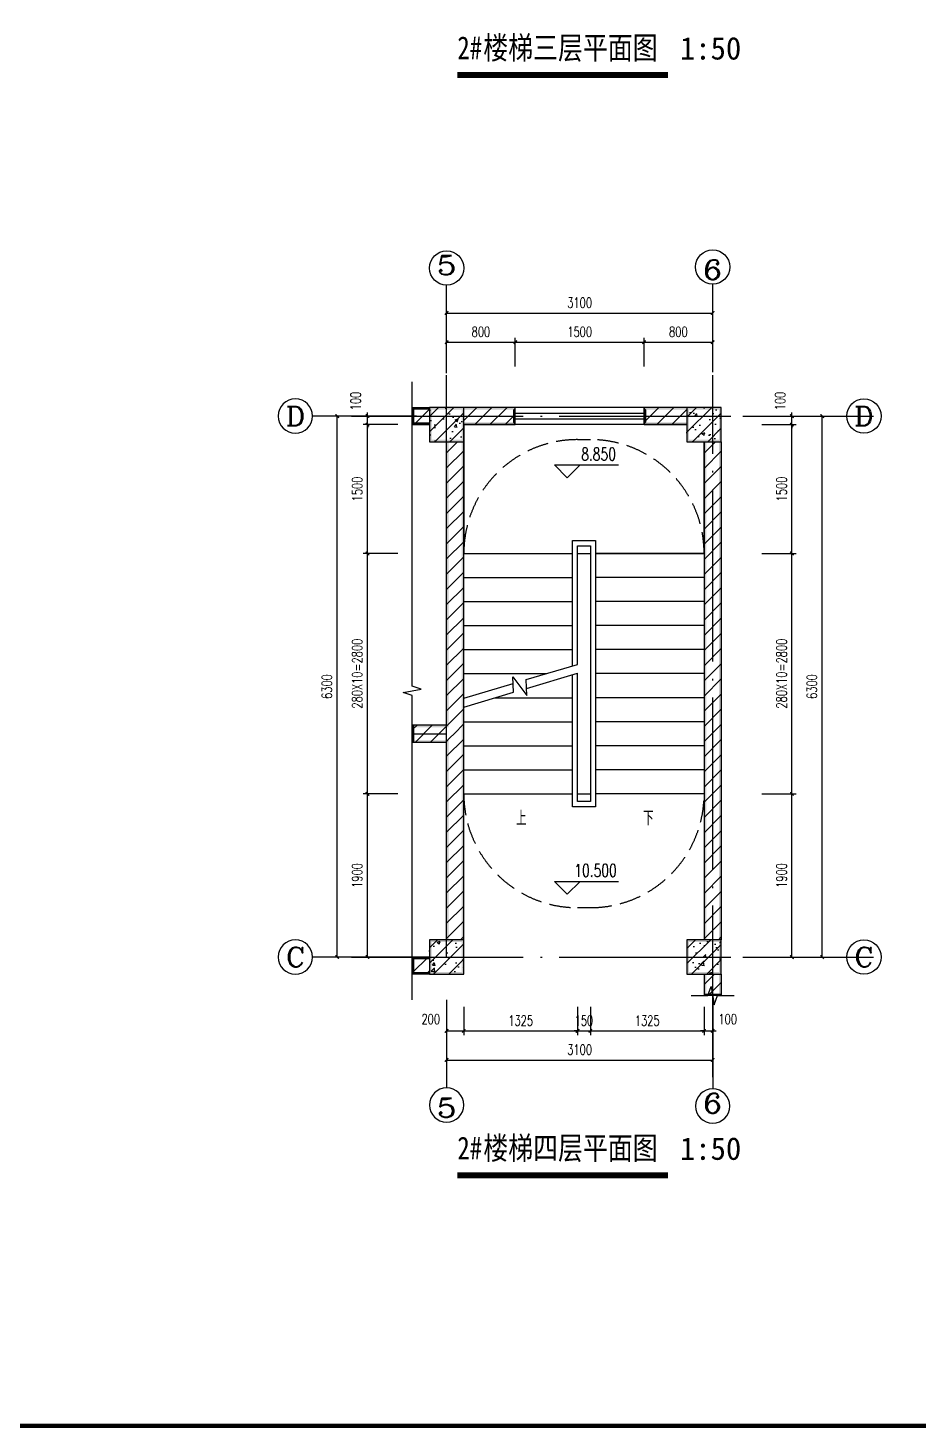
# Model space of a CAD drawing. Extents: x 5904849 to 6011887, y -826029 to -177002.
# Drawn here: x 5916787 to 5927156, y -792095 to -775791 of the extents above; entities that cross this region are included whole.
import ezdxf
from ezdxf.enums import TextEntityAlignment as Align

# ---------------------------------------------------------------- set-up
doc = ezdxf.new("R2010")
doc.units = 0
doc.header["$LTSCALE"] = 1000
doc.header["$MEASUREMENT"] = 0
doc.linetypes.add('DASH', pattern=[0.35, 0.25, -0.1])
doc.linetypes.add('DOTE', pattern=[2.42, 2, -0.2, 0.02, -0.2])
doc.layers.get('0').update_dxf_attribs({"linetype": 'CONTINUOUS'})
doc.layers.get('Defpoints').update_dxf_attribs({"linetype": 'CONTINUOUS'})
for name, color, linetype in [('AXIS', 3, 'CONTINUOUS'), ('AXIS_TEXT', 7, 'CONTINUOUS'), ('COLUMN', 9, 'CONTINUOUS'), ('DIM_ELEV', 3, 'CONTINUOUS'), ('DIM_SYMB', 3, 'CONTINUOUS'), ('DOTE', 252, 'CONTINUOUS'), ('LATRINE', 6, 'CONTINUOUS'), ('PUB_DIM', 3, 'CONTINUOUS'), ('PUB_HATCH', 8, 'CONTINUOUS'), ('PUB_TEXT', 7, 'CONTINUOUS'), ('PUB_TITLE', 4, 'CONTINUOUS'), ('PUB_WALL', 9, 'CONTINUOUS'), ('STAIR', 5, 'CONTINUOUS'), ('WALL', 2, 'CONTINUOUS'), ('WINDOW', 4, 'CONTINUOUS')]:
    doc.layers.add(name, color=color, linetype=linetype)
doc.styles.add('-宋体', font='', dxfattribs={"width": 0.8})
doc.styles.add('_TCH_AXIS', font='COMPLEX', dxfattribs={"bigfont": 'GBCBIG'})
doc.styles.add('_TCH_DIM', font='SIMPLEX', dxfattribs={"bigfont": 'GBCBIG'})
doc.styles.add('_TCH_DIM_T3', font='SIMPLEX', dxfattribs={"width": 0.705882, "bigfont": 'GBCBIG'})
doc.styles.add('COMPLEX', font='COMPLEX')
doc.styles.add('黑体', font='simhei.ttf')
doc.styles.get('-宋体').set_extended_font_data('SimSun')
doc.dimstyles.new('_TCH_ARCH&&50', dxfattribs={"dimtxt": 119, "dimasz": 40, "dimexe": 50, "dimexo": 100, "dimgap": 60.5, "dimtad": 1, "dimdec": 0, "dimzin": 0, "dimdsep": 46, "dimtxsty": '_TCH_DIM_T3', "dimblk": 'ARCHTICK', "dimcen": 0.09, "dimclrt": 7, "dimazin": 2, "dimtfac": 1, "dimtdec": 0, "dimtix": 1, "dimtmove": 2, "dimatfit": 3, "dimfxl": 0, "dimtolj": 1, "dimtzin": 0, "dimarcsym": 0})
pattern_1 = [(45, (0, 0), (-88.3883476, 88.3883476), []), (50, (0, 0), (358.630091, -31.376067), [37.5, -412.5]), (355, (0, 0), (-69.375667, 376.096067), [30, -330]), (100.4514, (29.9, -2.6), (289.25469, 344.719771), [31.870095, -350.571056]), (46.1842, (0, 100), (533.620524, -82.759507), [56.25, -618.75]), (96.6356, (44.47, 93.1), (467.331353, 487.058935), [47.805144, -525.8565]), (351.1842, (0, 100), (467.330973, 487.0593), [45, -495]), (21, (50, 75), (298.453526, -201.309445), [37.5, -412.5]), (326, (50, 75), (121.657666, 362.575023), [30, -330]), (71.4514, (74.87, 58.22), (420.111314, 161.265248), [31.870095, -350.571056]), (37.5, (0, 0), (6.0799277, 166.446927), [0, -326, 0, -335, 0, -331.25]), (7.5, (0, 0), (131.5347687, 197.205856), [0, -191, 0, -318.5, 0, -126.25]), (327.5, (-111.5, 0), (266.911218, -11.277436), [0, -125, 0, -390, 0, -517.5]), (317.5, (-161.5, 0), (291.593085, 50.052491), [0, -162.5, 0, -259, 0, -367.5])]
pattern_2 = [(45, (0, 89.76), (-88.388383, 88.388383), [])]

# ---------------------------------------------------------------- blocks, each defined once
blk = doc.blocks.new('_ArchTick')
at = {"color": 0, "linetype": 'ByBlock', "const_width": 0.4}
blk.add_lwpolyline([(-0.5, -0.5), (0.5, 0.5)], dxfattribs=at)
blk = doc.blocks.new('*D436')
at = {"layer": 'Defpoints', "color": 0}
for p in [(5924664, -787088), (5924764, -787088), (5924764, -787470)]:
    blk.add_point(p, dxfattribs=at)
at = {"layer": 'PUB_DIM', "color": 0, "lineweight": -2}
for p, q in [((5924664, -787188), (5924664, -787520)), ((5924764, -787188), (5924764, -787520)), ((5924664, -787470), (5924624, -787470)), ((5924664, -787470), (5924764, -787470)), ((5924764, -787470), (5924804, -787470))]:
    blk.add_line(p, q, dxfattribs=at)
at = {"layer": 'PUB_DIM', "color": 0, "lineweight": -2, "xscale": 40, "yscale": 40, "zscale": 40}
blk.add_blockref('_ArchTick', (5924664, -787470), dxfattribs=at)
at = {"layer": 'PUB_DIM', "color": 0, "lineweight": -2, "xscale": 40, "yscale": 40, "zscale": 40, "rotation": 180}
blk.add_blockref('_ArchTick', (5924764, -787470), dxfattribs=at)
at = {"layer": 'PUB_DIM', "color": 7, "insert": (5924939, -787333), "char_height": 119, "attachment_point": 5, "style": '_TCH_DIM_T3'}
blk.add_mtext('\\A1;100', dxfattribs=at)
blk = doc.blocks.new('*D437')
at = {"layer": 'Defpoints', "color": 0}
for p in [(5923339, -787088), (5924664, -787088), (5924664, -787470)]:
    blk.add_point(p, dxfattribs=at)
at = {"layer": 'PUB_DIM', "color": 0, "lineweight": -2}
for p, q in [((5923339, -787188), (5923339, -787520)), ((5924664, -787188), (5924664, -787520)), ((5923339, -787470), (5924664, -787470))]:
    blk.add_line(p, q, dxfattribs=at)
at = {"layer": 'PUB_DIM', "color": 0, "lineweight": -2, "xscale": 40, "yscale": 40, "zscale": 40, "rotation": 180}
blk.add_blockref('_ArchTick', (5923339, -787470), dxfattribs=at)
at = {"layer": 'PUB_DIM', "color": 0, "lineweight": -2, "xscale": 40, "yscale": 40, "zscale": 40}
blk.add_blockref('_ArchTick', (5924664, -787470), dxfattribs=at)
at = {"layer": 'PUB_DIM', "color": 7, "insert": (5924002, -787350), "char_height": 119, "attachment_point": 5, "style": '_TCH_DIM_T3'}
blk.add_mtext('\\A1;1325', dxfattribs=at)
blk = doc.blocks.new('*D438')
at = {"layer": 'Defpoints', "color": 0}
for p in [(5923189, -787088), (5923339, -787088), (5923339, -787470)]:
    blk.add_point(p, dxfattribs=at)
at = {"layer": 'PUB_DIM', "color": 0, "lineweight": -2}
for p, q in [((5923189, -787188), (5923189, -787520)), ((5923339, -787188), (5923339, -787520)), ((5923189, -787470), (5923149, -787470)), ((5923189, -787470), (5923339, -787470)), ((5923339, -787470), (5923379, -787470))]:
    blk.add_line(p, q, dxfattribs=at)
at = {"layer": 'PUB_DIM', "color": 0, "lineweight": -2, "xscale": 40, "yscale": 40, "zscale": 40}
blk.add_blockref('_ArchTick', (5923189, -787470), dxfattribs=at)
at = {"layer": 'PUB_DIM', "color": 0, "lineweight": -2, "xscale": 40, "yscale": 40, "zscale": 40, "rotation": 180}
blk.add_blockref('_ArchTick', (5923339, -787470), dxfattribs=at)
at = {"layer": 'PUB_DIM', "color": 7, "insert": (5923264, -787350), "char_height": 119, "attachment_point": 5, "style": '_TCH_DIM_T3'}
blk.add_mtext('\\A1;150', dxfattribs=at)
blk = doc.blocks.new('*D439')
at = {"layer": 'Defpoints', "color": 0}
for p in [(5921864, -787088), (5923189, -787088), (5923189, -787470)]:
    blk.add_point(p, dxfattribs=at)
at = {"layer": 'PUB_DIM', "color": 0, "lineweight": -2}
for p, q in [((5921864, -787188), (5921864, -787520)), ((5923189, -787188), (5923189, -787520)), ((5921864, -787470), (5923189, -787470))]:
    blk.add_line(p, q, dxfattribs=at)
at = {"layer": 'PUB_DIM', "color": 0, "lineweight": -2, "xscale": 40, "yscale": 40, "zscale": 40, "rotation": 180}
blk.add_blockref('_ArchTick', (5921864, -787470), dxfattribs=at)
at = {"layer": 'PUB_DIM', "color": 0, "lineweight": -2, "xscale": 40, "yscale": 40, "zscale": 40}
blk.add_blockref('_ArchTick', (5923189, -787470), dxfattribs=at)
at = {"layer": 'PUB_DIM', "color": 7, "insert": (5922527, -787350), "char_height": 119, "attachment_point": 5, "style": '_TCH_DIM_T3'}
blk.add_mtext('\\A1;1325', dxfattribs=at)
blk = doc.blocks.new('*D440')
at = {"layer": 'Defpoints', "color": 0}
for p in [(5921664, -787088), (5921864, -787088), (5921864, -787470)]:
    blk.add_point(p, dxfattribs=at)
at = {"layer": 'PUB_DIM', "color": 0, "lineweight": -2}
for p, q in [((5921664, -787188), (5921664, -787520)), ((5921864, -787188), (5921864, -787520)), ((5921664, -787470), (5921864, -787470))]:
    blk.add_line(p, q, dxfattribs=at)
at = {"layer": 'PUB_DIM', "color": 0, "lineweight": -2, "xscale": 40, "yscale": 40, "zscale": 40, "rotation": 180}
blk.add_blockref('_ArchTick', (5921664, -787470), dxfattribs=at)
at = {"layer": 'PUB_DIM', "color": 0, "lineweight": -2, "xscale": 40, "yscale": 40, "zscale": 40}
blk.add_blockref('_ArchTick', (5921864, -787470), dxfattribs=at)
at = {"layer": 'PUB_DIM', "color": 7, "insert": (5921479, -787333), "char_height": 119, "attachment_point": 5, "style": '_TCH_DIM_T3'}
blk.add_mtext('\\A1;200', dxfattribs=at)
blk = doc.blocks.new('*D441')
at = {"layer": 'Defpoints', "color": 0}
for p in [(5921664, -787088), (5924764, -787088), (5924764, -787809)]:
    blk.add_point(p, dxfattribs=at)
at = {"layer": 'PUB_DIM', "color": 0, "lineweight": -2}
for p, q in [((5921664, -787188), (5921664, -787859)), ((5924764, -787188), (5924764, -787859)), ((5921664, -787809), (5924764, -787809))]:
    blk.add_line(p, q, dxfattribs=at)
at = {"layer": 'PUB_DIM', "color": 0, "lineweight": -2, "xscale": 40, "yscale": 40, "zscale": 40, "rotation": 180}
blk.add_blockref('_ArchTick', (5921664, -787809), dxfattribs=at)
at = {"layer": 'PUB_DIM', "color": 0, "lineweight": -2, "xscale": 40, "yscale": 40, "zscale": 40}
blk.add_blockref('_ArchTick', (5924764, -787809), dxfattribs=at)
at = {"layer": 'PUB_DIM', "color": 7, "insert": (5923214, -787689), "char_height": 119, "attachment_point": 5, "style": '_TCH_DIM_T3'}
blk.add_mtext('\\A1;3100', dxfattribs=at)
blk = doc.blocks.new('*D442')
at = {"layer": 'Defpoints', "color": 0}
for p in [(5925235, -780310), (5925235, -780410), (5925687, -780310)]:
    blk.add_point(p, dxfattribs=at)
at = {"layer": 'PUB_DIM', "color": 0, "lineweight": -2}
for p, q in [((5925687, -780310), (5925687, -780270)), ((5925335, -780310), (5925737, -780310)), ((5925335, -780410), (5925737, -780410)), ((5925687, -780410), (5925687, -780310)), ((5925687, -780410), (5925687, -780450))]:
    blk.add_line(p, q, dxfattribs=at)
at = {"layer": 'PUB_DIM', "color": 0, "lineweight": -2, "xscale": 40, "yscale": 40, "zscale": 40}
for p, rotation in [((5925687, -780310), 270), ((5925687, -780410), 90)]:
    blk.add_blockref('_ArchTick', p, dxfattribs=dict(at, rotation=rotation))
at = {"layer": 'PUB_DIM', "color": 7, "insert": (5925550, -780135), "char_height": 119, "attachment_point": 5, "rotation": 90, "style": '_TCH_DIM_T3'}
blk.add_mtext('\\A1;100', dxfattribs=at)
blk = doc.blocks.new('*D443')
at = {"layer": 'Defpoints', "color": 0}
for p in [(5925235, -780410), (5925687, -780410), (5925235, -781910)]:
    blk.add_point(p, dxfattribs=at)
at = {"layer": 'PUB_DIM', "color": 0, "lineweight": -2}
for p, q in [((5925335, -780410), (5925737, -780410)), ((5925687, -781910), (5925687, -780410)), ((5925335, -781910), (5925737, -781910))]:
    blk.add_line(p, q, dxfattribs=at)
at = {"layer": 'PUB_DIM', "color": 0, "lineweight": -2, "xscale": 40, "yscale": 40, "zscale": 40}
for p, rotation in [((5925687, -780410), 90), ((5925687, -781910), 270)]:
    blk.add_blockref('_ArchTick', p, dxfattribs=dict(at, rotation=rotation))
at = {"layer": 'PUB_DIM', "color": 7, "insert": (5925567, -781160), "char_height": 119, "attachment_point": 5, "rotation": 90, "style": '_TCH_DIM_T3'}
blk.add_mtext('\\A1;1500', dxfattribs=at)
blk = doc.blocks.new('*D444')
at = {"layer": 'Defpoints', "color": 0}
for p in [(5925235, -781910), (5925687, -781910), (5925235, -784710)]:
    blk.add_point(p, dxfattribs=at)
at = {"layer": 'PUB_DIM', "color": 0, "lineweight": -2}
for p, q in [((5925335, -781910), (5925737, -781910)), ((5925687, -784710), (5925687, -781910)), ((5925335, -784710), (5925737, -784710))]:
    blk.add_line(p, q, dxfattribs=at)
at = {"layer": 'PUB_DIM', "color": 0, "lineweight": -2, "xscale": 40, "yscale": 40, "zscale": 40}
for p, rotation in [((5925687, -781910), 90), ((5925687, -784710), 270)]:
    blk.add_blockref('_ArchTick', p, dxfattribs=dict(at, rotation=rotation))
at = {"layer": 'PUB_DIM', "color": 7, "insert": (5925567, -783310), "char_height": 119, "attachment_point": 5, "rotation": 90, "style": '_TCH_DIM_T3'}
blk.add_mtext('\\A1;280X10=2800', dxfattribs=at)
blk = doc.blocks.new('*D445')
at = {"layer": 'Defpoints', "color": 0}
for p in [(5925235, -784710), (5925687, -784710), (5925235, -786610)]:
    blk.add_point(p, dxfattribs=at)
at = {"layer": 'PUB_DIM', "color": 0, "lineweight": -2}
for p, q in [((5925335, -784710), (5925737, -784710)), ((5925687, -786610), (5925687, -784710)), ((5925335, -786610), (5925737, -786610))]:
    blk.add_line(p, q, dxfattribs=at)
at = {"layer": 'PUB_DIM', "color": 0, "lineweight": -2, "xscale": 40, "yscale": 40, "zscale": 40}
for p, rotation in [((5925687, -784710), 90), ((5925687, -786610), 270)]:
    blk.add_blockref('_ArchTick', p, dxfattribs=dict(at, rotation=rotation))
at = {"layer": 'PUB_DIM', "color": 7, "insert": (5925567, -785660), "char_height": 119, "attachment_point": 5, "rotation": 90, "style": '_TCH_DIM_T3'}
blk.add_mtext('\\A1;1900', dxfattribs=at)
blk = doc.blocks.new('*D446')
at = {"layer": 'Defpoints', "color": 0}
for p in [(5925014, -780310), (5926040, -780310), (5925014, -786610)]:
    blk.add_point(p, dxfattribs=at)
at = {"layer": 'PUB_DIM', "color": 0, "lineweight": -2}
for p, q in [((5925114, -780310), (5926090, -780310)), ((5926040, -786610), (5926040, -780310)), ((5925114, -786610), (5926090, -786610))]:
    blk.add_line(p, q, dxfattribs=at)
at = {"layer": 'PUB_DIM', "color": 0, "lineweight": -2, "xscale": 40, "yscale": 40, "zscale": 40}
for p, rotation in [((5926040, -780310), 90), ((5926040, -786610), 270)]:
    blk.add_blockref('_ArchTick', p, dxfattribs=dict(at, rotation=rotation))
at = {"layer": 'PUB_DIM', "color": 7, "insert": (5925920, -783460), "char_height": 119, "attachment_point": 5, "rotation": 90, "style": '_TCH_DIM_T3'}
blk.add_mtext('\\A1;6300', dxfattribs=at)
blk = doc.blocks.new('*D447')
at = {"layer": 'Defpoints', "color": 0}
for p in [(5924764, -779449), (5923964, -779832), (5924764, -779832)]:
    blk.add_point(p, dxfattribs=at)
at = {"layer": 'PUB_DIM', "color": 0, "lineweight": -2}
for p, q in [((5923964, -779732), (5923964, -779399)), ((5923964, -779449), (5924764, -779449)), ((5924764, -779732), (5924764, -779399))]:
    blk.add_line(p, q, dxfattribs=at)
at = {"layer": 'PUB_DIM', "color": 0, "lineweight": -2, "xscale": 40, "yscale": 40, "zscale": 40, "rotation": 180}
blk.add_blockref('_ArchTick', (5923964, -779449), dxfattribs=at)
at = {"layer": 'PUB_DIM', "color": 0, "lineweight": -2, "xscale": 40, "yscale": 40, "zscale": 40}
blk.add_blockref('_ArchTick', (5924764, -779449), dxfattribs=at)
at = {"layer": 'PUB_DIM', "color": 7, "insert": (5924364, -779329), "char_height": 119, "attachment_point": 5, "style": '_TCH_DIM_T3'}
blk.add_mtext('\\A1;800', dxfattribs=at)
blk = doc.blocks.new('*D448')
at = {"layer": 'Defpoints', "color": 0}
for p in [(5923964, -779449), (5922464, -779832), (5923964, -779832)]:
    blk.add_point(p, dxfattribs=at)
at = {"layer": 'PUB_DIM', "color": 0, "lineweight": -2}
for p, q in [((5922464, -779732), (5922464, -779399)), ((5922464, -779449), (5923964, -779449)), ((5923964, -779732), (5923964, -779399))]:
    blk.add_line(p, q, dxfattribs=at)
at = {"layer": 'PUB_DIM', "color": 0, "lineweight": -2, "xscale": 40, "yscale": 40, "zscale": 40, "rotation": 180}
blk.add_blockref('_ArchTick', (5922464, -779449), dxfattribs=at)
at = {"layer": 'PUB_DIM', "color": 0, "lineweight": -2, "xscale": 40, "yscale": 40, "zscale": 40}
blk.add_blockref('_ArchTick', (5923964, -779449), dxfattribs=at)
at = {"layer": 'PUB_DIM', "color": 7, "insert": (5923214, -779329), "char_height": 119, "attachment_point": 5, "style": '_TCH_DIM_T3'}
blk.add_mtext('\\A1;1500', dxfattribs=at)
blk = doc.blocks.new('*D449')
at = {"layer": 'Defpoints', "color": 0}
for p in [(5922464, -779449), (5921664, -779832), (5922464, -779832)]:
    blk.add_point(p, dxfattribs=at)
at = {"layer": 'PUB_DIM', "color": 0, "lineweight": -2}
for p, q in [((5921664, -779732), (5921664, -779399)), ((5921664, -779449), (5922464, -779449)), ((5922464, -779732), (5922464, -779399))]:
    blk.add_line(p, q, dxfattribs=at)
at = {"layer": 'PUB_DIM', "color": 0, "lineweight": -2, "xscale": 40, "yscale": 40, "zscale": 40, "rotation": 180}
blk.add_blockref('_ArchTick', (5921664, -779449), dxfattribs=at)
at = {"layer": 'PUB_DIM', "color": 0, "lineweight": -2, "xscale": 40, "yscale": 40, "zscale": 40}
blk.add_blockref('_ArchTick', (5922464, -779449), dxfattribs=at)
at = {"layer": 'PUB_DIM', "color": 7, "insert": (5922064, -779329), "char_height": 119, "attachment_point": 5, "style": '_TCH_DIM_T3'}
blk.add_mtext('\\A1;800', dxfattribs=at)
blk = doc.blocks.new('*D450')
at = {"layer": 'Defpoints', "color": 0}
for p in [(5924764, -779110), (5921664, -779832), (5924764, -779832)]:
    blk.add_point(p, dxfattribs=at)
at = {"layer": 'PUB_DIM', "color": 0, "lineweight": -2}
for p, q in [((5921664, -779732), (5921664, -779060)), ((5921664, -779110), (5924764, -779110)), ((5924764, -779732), (5924764, -779060))]:
    blk.add_line(p, q, dxfattribs=at)
at = {"layer": 'PUB_DIM', "color": 0, "lineweight": -2, "xscale": 40, "yscale": 40, "zscale": 40, "rotation": 180}
blk.add_blockref('_ArchTick', (5921664, -779110), dxfattribs=at)
at = {"layer": 'PUB_DIM', "color": 0, "lineweight": -2, "xscale": 40, "yscale": 40, "zscale": 40}
blk.add_blockref('_ArchTick', (5924764, -779110), dxfattribs=at)
at = {"layer": 'PUB_DIM', "color": 7, "insert": (5923214, -778990), "char_height": 119, "attachment_point": 5, "style": '_TCH_DIM_T3'}
blk.add_mtext('\\A1;3100', dxfattribs=at)
blk = doc.blocks.new('*D451')
at = {"layer": 'Defpoints', "color": 0}
for p in [(5920742, -780310), (5921194, -780310), (5921194, -780410)]:
    blk.add_point(p, dxfattribs=at)
at = {"layer": 'PUB_DIM', "color": 0, "lineweight": -2}
for p, q in [((5920742, -780310), (5920742, -780270)), ((5921094, -780310), (5920692, -780310)), ((5921094, -780410), (5920692, -780410)), ((5920742, -780410), (5920742, -780310)), ((5920742, -780410), (5920742, -780450))]:
    blk.add_line(p, q, dxfattribs=at)
at = {"layer": 'PUB_DIM', "color": 0, "lineweight": -2, "xscale": 40, "yscale": 40, "zscale": 40}
for p, rotation in [((5920742, -780310), 270), ((5920742, -780410), 90)]:
    blk.add_blockref('_ArchTick', p, dxfattribs=dict(at, rotation=rotation))
at = {"layer": 'PUB_DIM', "color": 7, "insert": (5920604, -780135), "char_height": 119, "attachment_point": 5, "rotation": 90, "style": '_TCH_DIM_T3'}
blk.add_mtext('\\A1;100', dxfattribs=at)
blk = doc.blocks.new('*D452')
at = {"layer": 'Defpoints', "color": 0}
for p in [(5920742, -780410), (5921194, -780410), (5921194, -781910)]:
    blk.add_point(p, dxfattribs=at)
at = {"layer": 'PUB_DIM', "color": 0, "lineweight": -2}
for p, q in [((5921094, -780410), (5920692, -780410)), ((5920742, -781910), (5920742, -780410)), ((5921094, -781910), (5920692, -781910))]:
    blk.add_line(p, q, dxfattribs=at)
at = {"layer": 'PUB_DIM', "color": 0, "lineweight": -2, "xscale": 40, "yscale": 40, "zscale": 40}
for p, rotation in [((5920742, -780410), 90), ((5920742, -781910), 270)]:
    blk.add_blockref('_ArchTick', p, dxfattribs=dict(at, rotation=rotation))
at = {"layer": 'PUB_DIM', "color": 7, "insert": (5920622, -781160), "char_height": 119, "attachment_point": 5, "rotation": 90, "style": '_TCH_DIM_T3'}
blk.add_mtext('\\A1;1500', dxfattribs=at)
blk = doc.blocks.new('*D453')
at = {"layer": 'Defpoints', "color": 0}
for p in [(5920742, -781910), (5921194, -781910), (5921194, -784710)]:
    blk.add_point(p, dxfattribs=at)
at = {"layer": 'PUB_DIM', "color": 0, "lineweight": -2}
for p, q in [((5921094, -781910), (5920692, -781910)), ((5920742, -784710), (5920742, -781910)), ((5921094, -784710), (5920692, -784710))]:
    blk.add_line(p, q, dxfattribs=at)
at = {"layer": 'PUB_DIM', "color": 0, "lineweight": -2, "xscale": 40, "yscale": 40, "zscale": 40}
for p, rotation in [((5920742, -781910), 90), ((5920742, -784710), 270)]:
    blk.add_blockref('_ArchTick', p, dxfattribs=dict(at, rotation=rotation))
at = {"layer": 'PUB_DIM', "color": 7, "insert": (5920622, -783310), "char_height": 119, "attachment_point": 5, "rotation": 90, "style": '_TCH_DIM_T3'}
blk.add_mtext('\\A1;280X10=2800', dxfattribs=at)
blk = doc.blocks.new('*D454')
at = {"layer": 'Defpoints', "color": 0}
for p in [(5920742, -784710), (5921194, -784710), (5921194, -786610)]:
    blk.add_point(p, dxfattribs=at)
at = {"layer": 'PUB_DIM', "color": 0, "lineweight": -2}
for p, q in [((5921094, -784710), (5920692, -784710)), ((5920742, -786610), (5920742, -784710)), ((5921094, -786610), (5920692, -786610))]:
    blk.add_line(p, q, dxfattribs=at)
at = {"layer": 'PUB_DIM', "color": 0, "lineweight": -2, "xscale": 40, "yscale": 40, "zscale": 40}
for p, rotation in [((5920742, -784710), 90), ((5920742, -786610), 270)]:
    blk.add_blockref('_ArchTick', p, dxfattribs=dict(at, rotation=rotation))
at = {"layer": 'PUB_DIM', "color": 7, "insert": (5920622, -785660), "char_height": 119, "attachment_point": 5, "rotation": 90, "style": '_TCH_DIM_T3'}
blk.add_mtext('\\A1;1900', dxfattribs=at)
blk = doc.blocks.new('*D455')
at = {"layer": 'Defpoints', "color": 0}
for p in [(5920389, -780310), (5921414, -780310), (5921414, -786610)]:
    blk.add_point(p, dxfattribs=at)
at = {"layer": 'PUB_DIM', "color": 0, "lineweight": -2}
for p, q in [((5921314, -780310), (5920339, -780310)), ((5920389, -786610), (5920389, -780310)), ((5921314, -786610), (5920339, -786610))]:
    blk.add_line(p, q, dxfattribs=at)
at = {"layer": 'PUB_DIM', "color": 0, "lineweight": -2, "xscale": 40, "yscale": 40, "zscale": 40}
for p, rotation in [((5920389, -780310), 90), ((5920389, -786610), 270)]:
    blk.add_blockref('_ArchTick', p, dxfattribs=dict(at, rotation=rotation))
at = {"layer": 'PUB_DIM', "color": 7, "insert": (5920269, -783460), "char_height": 119, "attachment_point": 5, "rotation": 90, "style": '_TCH_DIM_T3'}
blk.add_mtext('\\A1;6300', dxfattribs=at)
blk = doc.blocks.new('$TCHSYS$WIN2D')
for p, q in [((-0.5, 0.5), (0.5, 0.5)), ((-0.5, 0.5), (-0.5, -0.5)), ((0.5, 0.5), (0.5, -0.5)), ((0.5, 0.167), (-0.5, 0.167)), ((0.5, -0.167), (-0.5, -0.167)), ((-0.5, -0.5), (0.5, -0.5))]:
    blk.add_line(p, q)
blk = doc.blocks.new('_AXISO')
blk.add_circle((0, 0), 0.5)
at = {"layer": 'AXIS_TEXT', "style": 'COMPLEX', "width": 1.041667}
blk.add_attdef('A', text='', height=0.56, dxfattribs=at).set_placement((-0.25, -0.28), (0.25, -0.28), align=Align.FIT)

msp = doc.modelspace()

# ---------------------------------------------------------------- hatches: boundary and pattern name
at = {"layer": 'COLUMN', "linetype": 'ByBlock'}
for points in [[(5921864.3, -780209.8), (5921464.3, -780209.8), (5921489.3, -780234.8), (5921839.3, -780234.8)], [(5921464.3, -780209.8), (5921464.3, -780609.8), (5921489.3, -780584.8), (5921489.3, -780234.8)], [(5921864.3, -780609.8), (5921864.3, -780209.8), (5921839.3, -780234.8), (5921839.3, -780584.8)], [(5924864.3, -780209.8), (5924464.3, -780209.8), (5924489.3, -780234.8), (5924839.3, -780234.8)], [(5924464.3, -780209.8), (5924464.3, -780609.8), (5924489.3, -780584.8), (5924489.3, -780234.8)], [(5924864.3, -780609.8), (5924864.3, -780209.8), (5924839.3, -780234.8), (5924839.3, -780584.8)], [(5921464.3, -780609.8), (5921864.3, -780609.8), (5921839.3, -780584.8), (5921489.3, -780584.8)], [(5924464.3, -780609.8), (5924864.3, -780609.8), (5924839.3, -780584.8), (5924489.3, -780584.8)], [(5921864.3, -786409.8), (5921464.3, -786409.8), (5921489.3, -786434.8), (5921839.3, -786434.8)], [(5921464.3, -786409.8), (5921464.3, -786809.8), (5921489.3, -786784.8), (5921489.3, -786434.8)], [(5921864.3, -786809.8), (5921864.3, -786409.8), (5921839.3, -786434.8), (5921839.3, -786784.8)], [(5924864.3, -786409.8), (5924464.3, -786409.8), (5924489.3, -786434.8), (5924839.3, -786434.8)], [(5924464.3, -786409.8), (5924464.3, -786809.8), (5924489.3, -786784.8), (5924489.3, -786434.8)], [(5924864.3, -786809.8), (5924864.3, -786409.8), (5924839.3, -786434.8), (5924839.3, -786784.8)], [(5921464.3, -786809.8), (5921864.3, -786809.8), (5921839.3, -786784.8), (5921489.3, -786784.8)], [(5924464.3, -786809.8), (5924864.3, -786809.8), (5924839.3, -786784.8), (5924489.3, -786784.8)]]:
    msp.add_hatch(color=256, dxfattribs=at).paths.add_polyline_path(points)
at = {"layer": 'PUB_HATCH', "linetype": 'ByBlock'}
h = msp.add_hatch(dxfattribs=at)
h.set_pattern_fill('普通砖', color=256, scale=50, style=0)
h.set_pattern_definition(pattern_2)
h.paths.add_polyline_path([(5921464.3, -780409.8), (5921464.3, -780209.8), (5921264.3, -780209.8), (5921264.3, -780409.8)])
h = msp.add_hatch(dxfattribs=at)
h.set_pattern_fill('钢筋混凝土', color=256, scale=50, style=0)
h.set_pattern_definition(pattern_1)
h.paths.add_polyline_path([(5921464.3, -780609.8), (5921864.3, -780609.8), (5921864.3, -780209.8), (5921464.3, -780209.8)])
h = msp.add_hatch(dxfattribs=at)
h.set_pattern_fill('普通砖', color=256, scale=50, style=0)
h.set_pattern_definition(pattern_2)
h.paths.add_polyline_path([(5921864.3, -780209.8), (5921864.3, -780409.8), (5922464.3, -780409.8), (5922464.3, -780209.8)])
h = msp.add_hatch(dxfattribs=at)
h.set_pattern_fill('普通砖', color=256, scale=50, style=0)
h.set_pattern_definition(pattern_2)
h.paths.add_polyline_path([(5924464.3, -780409.8), (5924464.3, -780209.8), (5923964.3, -780209.8), (5923964.3, -780409.8)])
h = msp.add_hatch(dxfattribs=at)
h.set_pattern_fill('钢筋混凝土', color=256, scale=50, style=0)
h.set_pattern_definition(pattern_1)
h.paths.add_polyline_path([(5924464.3, -780609.8), (5924864.3, -780609.8), (5924864.3, -780209.8), (5924464.3, -780209.8)])
h = msp.add_hatch(dxfattribs=at)
h.set_pattern_fill('普通砖', color=256, scale=50, style=0)
h.set_pattern_definition(pattern_2)
h.paths.add_polyline_path([(5921864.3, -780609.8), (5921664.3, -780609.8), (5921664.3, -783909.8), (5921689.3, -783934.8), (5921731, -784009.8), (5921864.3, -784009.8)])
h = msp.add_hatch(dxfattribs=at)
h.set_pattern_fill('普通砖', color=256, scale=50, style=0)
h.set_pattern_definition(pattern_2)
h.paths.add_polyline_path([(5924664.3, -786409.8), (5924864.3, -786409.8), (5924864.3, -780609.8), (5924664.3, -780609.8)])
h = msp.add_hatch(dxfattribs=at)
h.set_pattern_fill('普通砖', color=256, scale=50, style=0)
h.set_pattern_definition(pattern_2)
h.paths.add_polyline_path([(5921731, -784009.8), (5921689.3, -783934.8), (5921664.3, -783909.8), (5921264.3, -783909.8), (5921264.3, -784109.8), (5921664.3, -784109.8), (5921689.3, -784084.8)])
h = msp.add_hatch(dxfattribs=at)
h.set_pattern_fill('普通砖', color=256, scale=50, style=0)
h.set_pattern_definition(pattern_2)
h.paths.add_polyline_path([(5921664.3, -786409.8), (5921864.3, -786409.8), (5921864.3, -784009.8), (5921731, -784009.8), (5921689.3, -784084.8), (5921664.3, -784109.8)])
h = msp.add_hatch(dxfattribs=at)
h.set_pattern_fill('钢筋混凝土', color=256, scale=50, style=0)
h.set_pattern_definition(pattern_1)
h.paths.add_polyline_path([(5921464.3, -786809.8), (5921864.3, -786809.8), (5921864.3, -786409.8), (5921464.3, -786409.8)])
h = msp.add_hatch(dxfattribs=at)
h.set_pattern_fill('钢筋混凝土', color=256, scale=50, style=0)
h.set_pattern_definition(pattern_1)
h.paths.add_polyline_path([(5924464.3, -786809.8), (5924864.3, -786809.8), (5924864.3, -786409.8), (5924464.3, -786409.8)])
h = msp.add_hatch(dxfattribs=at)
h.set_pattern_fill('普通砖', color=256, scale=50, style=0)
h.set_pattern_definition(pattern_2)
h.paths.add_polyline_path([(5921464.3, -786809.8), (5921464.3, -786609.8), (5921264.3, -786609.8), (5921264.3, -786809.8)])
h = msp.add_hatch(dxfattribs=at)
h.set_pattern_fill('普通砖', color=256, scale=50, style=0)
h.set_pattern_definition(pattern_2)
h.paths.add_polyline_path([(5924864.3, -786809.8), (5924664.3, -786809.8), (5924664.3, -787059.8), (5924864.3, -787059.8)])
at = {"layer": 'PUB_WALL', "linetype": 'ByBlock'}
for points in [[(5921464.3, -780234.8), (5921464.3, -780209.8), (5921264.3, -780209.8), (5921264.3, -780234.8)], [(5921264.3, -780209.8), (5921264.3, -780409.8), (5921289.3, -780409.8), (5921289.3, -780209.8)], [(5921864.3, -780209.8), (5921864.3, -780234.8), (5922439.3, -780234.8), (5922464.3, -780209.8)], [(5922464.3, -780409.8), (5922464.3, -780209.8), (5922439.3, -780234.8), (5922439.3, -780384.8)], [(5924464.3, -780234.8), (5924464.3, -780209.8), (5923964.3, -780209.8), (5923989.3, -780234.8)], [(5923964.3, -780209.8), (5923964.3, -780409.8), (5923989.3, -780384.8), (5923989.3, -780234.8)], [(5921464.3, -780409.8), (5921464.3, -780384.8), (5921264.3, -780384.8), (5921264.3, -780409.8)], [(5921864.3, -780384.8), (5921864.3, -780409.8), (5922464.3, -780409.8), (5922439.3, -780384.8)], [(5924464.3, -780409.8), (5924464.3, -780384.8), (5923989.3, -780384.8), (5923964.3, -780409.8)], [(5921689.3, -780609.8), (5921664.3, -780609.8), (5921664.3, -783909.8), (5921689.3, -783934.8)], [(5921864.3, -780609.8), (5921839.3, -780609.8), (5921839.3, -784009.8), (5921864.3, -784009.8)], [(5924664.3, -786409.8), (5924689.3, -786409.8), (5924689.3, -780609.8), (5924664.3, -780609.8)], [(5924839.3, -786409.8), (5924864.3, -786409.8), (5924864.3, -780609.8), (5924839.3, -780609.8)], [(5921664.3, -783909.8), (5921264.3, -783909.8), (5921264.3, -783934.8), (5921689.3, -783934.8)], [(5921264.3, -784109.8), (5921264.3, -783909.8), (5921289.3, -783909.8), (5921289.3, -784109.8)], [(5921839.3, -786409.8), (5921864.3, -786409.8), (5921864.3, -784009.8), (5921839.3, -784009.8)], [(5921664.3, -784109.8), (5921264.3, -784109.8), (5921264.3, -784084.8), (5921689.3, -784084.8)], [(5921664.3, -786409.8), (5921689.3, -786409.8), (5921689.3, -784084.8), (5921664.3, -784109.8)], [(5921464.3, -786634.8), (5921464.3, -786609.8), (5921264.3, -786609.8), (5921264.3, -786634.8)], [(5921264.3, -786809.8), (5921289.3, -786809.8), (5921289.3, -786609.8), (5921264.3, -786609.8)], [(5921464.3, -786809.8), (5921464.3, -786784.8), (5921264.3, -786784.8), (5921264.3, -786809.8)], [(5924689.3, -786809.8), (5924664.3, -786809.8), (5924664.3, -787059.8), (5924689.3, -787059.8)], [(5924864.3, -786809.8), (5924839.3, -786809.8), (5924839.3, -787059.8), (5924864.3, -787059.8)], [(5924864.3, -787059.8), (5924864.3, -787034.8), (5924664.3, -787034.8), (5924664.3, -787059.8)]]:
    msp.add_hatch(color=256, dxfattribs=at).paths.add_polyline_path(points)

# ---------------------------------------------------------------- linework, layer by layer
at = {"color": 0, "linetype": 'DASH'}
for p, q in [((5923189.3, -780584.8), (5923339.3, -780584.8)), ((5923189.3, -786034.8), (5923339.3, -786034.8))]:
    msp.add_line(p, q, dxfattribs=at)
for centre, start, end in [((5923189.3, -781909.8), 90, 180), ((5923339.3, -781909.8), 360, 90), ((5923189.3, -784709.8), 180, 270), ((5923339.3, -784709.8), 270, 0)]:
    msp.add_arc(centre, 1325, start, end, dxfattribs=at)
at = {"layer": 'AXIS'}
for p, q in [((5921664.3, -779809.8), (5921664.3, -778786.4)), ((5924764.3, -779797.5), (5924764.3, -778774.1)), ((5921062.8, -780309.8), (5920102.4, -780309.8)), ((5925365.8, -780309.8), (5926326.3, -780309.8)), ((5921062.8, -786609.8), (5920102.4, -786609.8)), ((5925365.8, -786609.8), (5926326.3, -786609.8)), ((5921664.3, -787109.8), (5921664.3, -788133.2)), ((5924764.3, -787122.2), (5924764.3, -788145.6))]:
    msp.add_line(p, q, dxfattribs=at)
at = {"layer": 'COLUMN', "linetype": 'ByBlock'}
for p, q in [((5921864.3, -780209.8), (5921464.3, -780209.8)), ((5921464.3, -780209.8), (5921464.3, -780609.8)), ((5921864.3, -780609.8), (5921864.3, -780209.8)), ((5924864.3, -780209.8), (5924464.3, -780209.8)), ((5924464.3, -780209.8), (5924464.3, -780609.8)), ((5924864.3, -780609.8), (5924864.3, -780209.8)), ((5921464.3, -780609.8), (5921864.3, -780609.8)), ((5924464.3, -780609.8), (5924864.3, -780609.8)), ((5921864.3, -786409.8), (5921464.3, -786409.8)), ((5921464.3, -786409.8), (5921464.3, -786809.8)), ((5921864.3, -786809.8), (5921864.3, -786409.8)), ((5924864.3, -786409.8), (5924464.3, -786409.8)), ((5924464.3, -786409.8), (5924464.3, -786809.8)), ((5924864.3, -786809.8), (5924864.3, -786409.8)), ((5921464.3, -786809.8), (5921864.3, -786809.8)), ((5924464.3, -786809.8), (5924864.3, -786809.8))]:
    msp.add_line(p, q, dxfattribs=at)
at = {"layer": 'DIM_ELEV'}
for p, q in [((5923069.6, -781029.9), (5922919.6, -780879.9)), ((5922919.6, -780879.9), (5923666.9, -780879.9)), ((5923069.6, -781029.9), (5923219.6, -780879.9)), ((5923069.6, -785878.4), (5922919.6, -785728.4)), ((5922919.6, -785728.4), (5923666.9, -785728.4)), ((5923069.6, -785878.4), (5923219.6, -785728.4))]:
    msp.add_line(p, q, dxfattribs=at)
at = {"layer": 'DIM_SYMB', "const_width": 70}
for points in [[(5921789, -776338.3), (5924242, -776338.3)], [(5921789, -789151.6), (5924242, -789151.6)]]:
    msp.add_lwpolyline(points, dxfattribs=at)
at = {"layer": 'DIM_SYMB', "color": 0}
for points in [[(5921264.3, -787109.8), (5921264.3, -783566.1), (5921159.3, -783527.8), (5921369.3, -783490.8), (5921264.3, -783453.6), (5921264.3, -779909.8)], [(5924514.3, -787059.8), (5924708.1, -787059.8), (5924746.3, -786954.8), (5924783.3, -787164.8), (5924820.6, -787059.8), (5925014.3, -787059.8)]]:
    msp.add_lwpolyline(points, dxfattribs=at)
for points in [[(5924001.8, -784849.8, 0, 0, 0), (5924001.8, -781159.8, 0, 0, 0), (5922526.8, -781159.8, 0, 0, 0), (5922526.8, -783295.9, 40, 0, 0), (5922526.8, -783445.9, 0, 0, 0)], [(5922526.8, -784849.8, 0, 0, 0), (5922526.8, -783595.9, 40, 0, 0), (5922526.8, -783445.9, 0, 0, 0)]]:
    msp.add_lwpolyline(points, format="xyseb", dxfattribs=at)
at = {"layer": 'DOTE', "linetype": 'DOTE'}
for p, q in [((5921664.3, -786609.8), (5921664.3, -779832)), ((5924764.3, -788008.4), (5924764.3, -779832)), ((5920557.1, -780309.8), (5926636, -780309.8)), ((5921264.3, -784009.8), (5921664.3, -784009.8)), ((5920557.1, -786609.8), (5926636, -786609.8)), ((5920557.1, -786609.8), (5925664.3, -786609.8))]:
    msp.add_line(p, q, dxfattribs=at)
at = {"layer": 'LATRINE'}
for p, q in [((5921664.3, -781309.8), (5921664.3, -781284.8)), ((5921664.3, -782184.8), (5921664.3, -782159.8)), ((5921664.3, -783059.8), (5921664.3, -783034.8))]:
    msp.add_line(p, q, dxfattribs=at)
at = {"layer": 'PUB_TITLE', "color": 4, "const_width": 50}
msp.add_lwpolyline([(5906099.4, -792069.5), (5946399.4, -792069.5), (5946399.4, -763369.5), (5906099.4, -763369.5)], close=True, dxfattribs=at)
at = {"layer": 'STAIR', "color": 0}
for p, q in [((5924464.3, -780409.8), (5921864.3, -780409.8)), ((5921864.3, -780409.8), (5921864.3, -781909.8)), ((5924664.3, -781909.8), (5924664.3, -780609.8)), ((5923129.3, -783219.2), (5923129.3, -781759.8)), ((5923129.3, -781759.8), (5923399.3, -781759.8)), ((5923399.3, -781759.8), (5923399.3, -784859.8)), ((5921864.3, -783593.9), (5921864.3, -781909.8)), ((5921864.3, -781909.8), (5923129.3, -781909.8)), ((5921864.3, -781909.8), (5923129.3, -781909.8)), ((5923189.3, -783201.4), (5923189.3, -781819.8)), ((5923189.3, -781819.8), (5923339.3, -781819.8)), ((5923189.3, -783201.4), (5923189.3, -781909.8)), ((5923189.3, -781909.8), (5923339.3, -781909.8)), ((5923339.3, -781819.8), (5923339.3, -784799.8)), ((5923339.3, -781909.8), (5923339.3, -784709.8)), ((5924664.3, -781909.8), (5923399.3, -781909.8)), ((5923399.3, -781909.8), (5924664.3, -781909.8)), ((5924664.3, -781909.8), (5924664.3, -784709.8)), ((5921864.3, -782189.8), (5923129.3, -782189.8)), ((5924664.3, -782189.8), (5923399.3, -782189.8)), ((5921864.3, -782469.8), (5923129.3, -782469.8)), ((5924664.3, -782469.8), (5923399.3, -782469.8)), ((5921864.3, -782749.8), (5923129.3, -782749.8)), ((5924664.3, -782749.8), (5923399.3, -782749.8)), ((5921864.3, -783029.8), (5923129.3, -783029.8)), ((5924664.3, -783029.8), (5923399.3, -783029.8)), ((5922592.5, -783378.2), (5923189.3, -783201.4)), ((5921864.3, -783309.8), (5922823.3, -783309.8)), ((5922442, -783527.1), (5922437.4, -783348.7)), ((5922437.4, -783348.7), (5922597.4, -783564.9)), ((5922597.4, -783564.9), (5922592.5, -783378.2)), ((5922595.2, -783481.7), (5923189.3, -783305.7)), ((5923129.3, -784859.8), (5923129.3, -783323.5)), ((5923189.3, -784709.8), (5923189.3, -783305.7)), ((5923189.3, -784799.8), (5923189.3, -783305.7)), ((5924664.3, -783309.8), (5923399.3, -783309.8)), ((5921864.3, -783593.9), (5922439.3, -783423.6)), ((5921864.3, -783698.2), (5922442, -783527.1)), ((5921864.3, -783589.8), (5921878.3, -783589.8)), ((5921864.3, -784709.8), (5921864.3, -783698.2)), ((5922230.3, -783589.8), (5923129.3, -783589.8)), ((5924664.3, -783589.8), (5923399.3, -783589.8)), ((5921864.3, -783869.8), (5923129.3, -783869.8)), ((5924664.3, -783869.8), (5923399.3, -783869.8)), ((5921864.3, -784149.8), (5923129.3, -784149.8)), ((5924664.3, -784149.8), (5923399.3, -784149.8)), ((5921864.3, -784429.8), (5923129.3, -784429.8)), ((5924664.3, -784429.8), (5923399.3, -784429.8)), ((5921864.3, -784709.8), (5923129.3, -784709.8)), ((5923189.3, -784709.8), (5923339.3, -784709.8)), ((5923339.3, -784799.8), (5923189.3, -784799.8)), ((5924664.3, -784709.8), (5923399.3, -784709.8)), ((5923399.3, -784859.8), (5923129.3, -784859.8))]:
    msp.add_line(p, q, dxfattribs=at)
at = {"layer": 'STAIR', "linetype": 'ByBlock'}
msp.add_line((5924664.3, -781809.8), (5924664.3, -780609.8), dxfattribs=at)
at = {"layer": 'WALL', "linetype": 'ByBlock'}
for p, q in [((5921264.3, -780209.8), (5921464.3, -780209.8)), ((5921264.3, -780209.8), (5921264.3, -780409.8)), ((5922464.3, -780209.8), (5921864.3, -780209.8)), ((5922464.3, -780409.8), (5922464.3, -780209.8)), ((5924464.3, -780209.8), (5923964.3, -780209.8)), ((5923964.3, -780209.8), (5923964.3, -780409.8)), ((5921264.3, -780409.8), (5921464.3, -780409.8)), ((5921864.3, -780409.8), (5922464.3, -780409.8)), ((5923964.3, -780409.8), (5924464.3, -780409.8)), ((5921664.3, -783909.8), (5921664.3, -780609.8)), ((5921864.3, -784009.8), (5921864.3, -780609.8)), ((5924664.3, -780609.8), (5924664.3, -786409.8)), ((5924864.3, -780609.8), (5924864.3, -786409.8)), ((5921664.3, -783909.8), (5921264.3, -783909.8)), ((5921264.3, -784109.8), (5921264.3, -783909.8)), ((5921864.3, -786409.8), (5921864.3, -784009.8)), ((5921664.3, -784109.8), (5921264.3, -784109.8)), ((5921664.3, -786409.8), (5921664.3, -784109.8)), ((5921464.3, -786609.8), (5921264.3, -786609.8)), ((5921264.3, -786809.8), (5921264.3, -786609.8)), ((5921464.3, -786809.8), (5921264.3, -786809.8)), ((5924664.3, -786809.8), (5924664.3, -787059.8)), ((5924864.3, -786809.8), (5924864.3, -787059.8)), ((5924864.3, -787059.8), (5924664.3, -787059.8))]:
    msp.add_line(p, q, dxfattribs=at)

# ---------------------------------------------------------------- block references
at = {"layer": 'AXIS'}
ref = msp.add_blockref('_AXISO', (5921664.3, -778586.4), dxfattribs=dict(at, xscale=400, yscale=400, zscale=400, rotation=180))
ref.add_attrib('A', '5', dxfattribs={"layer": 'AXIS_TEXT', "height": 226.3, "style": '_TCH_AXIS', "width": 1.5}).set_placement((5921551.2, -778667.2), (5921777.4, -778667.2), align=Align.FIT)
ref = msp.add_blockref('_AXISO', (5924764.3, -778574.1), dxfattribs=dict(at, xscale=400, yscale=400, zscale=400, rotation=180))
ref.add_attrib('A', '6', dxfattribs={"layer": 'AXIS_TEXT', "height": 226.3, "style": '_TCH_AXIS', "width": 1.5}).set_placement((5924651.2, -778719.5), (5924877.4, -778719.5), align=Align.FIT)
ref = msp.add_blockref('_AXISO', (5919902.4, -780310.3), dxfattribs=dict(at, xscale=-400, yscale=400, zscale=400, rotation=180))
ref.add_attrib('A', 'D', dxfattribs={"layer": 'AXIS_TEXT', "height": 226.3, "style": '_TCH_AXIS', "width": 1.235294}).set_placement((5919789.2, -780423.5), (5920015.5, -780423.5), align=Align.FIT)
ref = msp.add_blockref('_AXISO', (5926526.3, -780310.3), dxfattribs=dict(at, xscale=400, yscale=400, zscale=400, rotation=180))
ref.add_attrib('A', 'D', dxfattribs={"layer": 'AXIS_TEXT', "height": 226.3, "style": '_TCH_AXIS', "width": 1.235294}).set_placement((5926413.1, -780423.5), (5926639.4, -780423.5), align=Align.FIT)
ref = msp.add_blockref('_AXISO', (5919902.4, -786610.3), dxfattribs=dict(at, xscale=-400, yscale=400, zscale=400, rotation=180))
ref.add_attrib('A', 'C', dxfattribs={"layer": 'AXIS_TEXT', "height": 226.3, "style": '_TCH_AXIS', "width": 1.4}).set_placement((5919789.2, -786723.5), (5920015.5, -786723.5), align=Align.FIT)
ref = msp.add_blockref('_AXISO', (5926526.3, -786610.3), dxfattribs=dict(at, xscale=400, yscale=400, zscale=400, rotation=180))
ref.add_attrib('A', 'C', dxfattribs={"layer": 'AXIS_TEXT', "height": 226.3, "style": '_TCH_AXIS', "width": 1.4}).set_placement((5926413.1, -786723.5), (5926639.4, -786723.5), align=Align.FIT)
ref = msp.add_blockref('_AXISO', (5921664.3, -788333.2), dxfattribs=dict(at, xscale=-400, yscale=400, zscale=400))
ref.add_attrib('A', '5', dxfattribs={"layer": 'AXIS_TEXT', "height": 226.3, "style": '_TCH_AXIS', "width": 1.5}).set_placement((5921551.2, -788478.7), (5921777.4, -788478.7), align=Align.FIT)
ref = msp.add_blockref('_AXISO', (5924764.3, -788345.6), dxfattribs=dict(at, xscale=-400, yscale=400, zscale=400))
ref.add_attrib('A', '6', dxfattribs={"layer": 'AXIS_TEXT', "height": 226.3, "style": '_TCH_AXIS', "width": 1.5}).set_placement((5924651.2, -788426.4), (5924877.4, -788426.4), align=Align.FIT)
at = {"layer": 'WINDOW', "linetype": 'ByBlock', "xscale": -1500, "yscale": -200.000005539041, "zscale": -1500, "rotation": 6.713569886162655e-08}
msp.add_blockref('$TCHSYS$WIN2D', (5923214.3, -780309.8), dxfattribs=at)

# ---------------------------------------------------------------- texts
at = {"layer": 'PUB_TEXT'}
for s, height, style, width, p in [('2#', 265.82, '-宋体', 0.8, (5921789, -776154)), ('楼梯三层平面图', 265.82, '-宋体', 0.8, (5922091.5, -776154)), ('8.850', 148.75, '_TCH_DIM', 0.705882, (5923231.9, -780827.4)), ('10.500', 148.75, '_TCH_DIM', 0.705882, (5923151.9, -785675.9)), ('2#', 265.82, '-宋体', 0.8, (5921789, -788967.3)), ('楼梯四层平面图', 265.82, '-宋体', 0.8, (5922091.5, -788967.3))]:
    msp.add_text(s, height=height, dxfattribs=dict(at, style=style, width=width)).set_placement(p)
at = {"layer": 'PUB_TEXT', "style": '黑体'}
for p in [(5924382, -776158.4), (5924382, -788971.7)]:
    msp.add_text('1:50', height=262.87, dxfattribs=at).set_placement(p)
at = {"layer": 'PUB_TEXT', "color": 0, "style": '_TCH_DIM'}
for s, p in [('上', (5922474.7, -785077.3)), ('下', (5923954.3, -785077.3))]:
    msp.add_text(s, height=168.8, dxfattribs=at).set_placement(p)

# ---------------------------------------------------------------- dimensions: what is measured, and where the dimension line sits
at = {"layer": 'PUB_DIM'}
for p1, p2, distance, picture, middle in [((5921664.3, -779832), (5924764.3, -779832), 721.9, '*D450', (5923214.3, -778990.2)), ((5921664.3, -779832), (5922464.3, -779832), 382.9, '*D449', (5922064.3, -779329.1)), ((5922464.3, -779832), (5923964.3, -779832), 382.9, '*D448', (5923214.3, -779329.1)), ((5923964.3, -779832), (5924764.3, -779832), 382.9, '*D447', (5924364.3, -779329.1)), ((5921414.4, -786609.8), (5921414.4, -780309.8), 1025.5, '*D455', (5920268.9, -783459.8)), ((5925014.2, -786609.8), (5925014.2, -780309.8), -1025.5, '*D446', (5925919.7, -783459.8)), ((5921193.9, -781909.8), (5921193.9, -780409.8), 452.3, '*D452', (5920621.6, -781159.8)), ((5925234.7, -781909.8), (5925234.7, -780409.8), -452.3, '*D443', (5925567, -781159.8)), ((5921193.9, -786609.8), (5921193.9, -784709.8), 452.3, '*D454', (5920621.6, -785659.8)), ((5925234.7, -786609.8), (5925234.7, -784709.8), -452.3, '*D445', (5925567, -785659.8)), ((5921664.3, -787087.6), (5924764.3, -787087.6), -721.9, '*D441', (5923214.3, -787689.5)), ((5921864.3, -787087.6), (5923189.3, -787087.6), -382.9, '*D439', (5922526.8, -787350.5)), ((5923189.3, -787087.6), (5923339.3, -787087.6), -382.9, '*D438', (5923264.3, -787350.5)), ((5923339.3, -787087.6), (5924664.3, -787087.6), -382.9, '*D437', (5924001.8, -787350.5))]:
    dim = msp.add_aligned_dim(p1=p1, p2=p2, distance=distance, dimstyle='_TCH_ARCH&&50', dxfattribs=at)
    dim.commit()
    dim.dimension.update_dxf_attribs({"geometry": picture, "text_midpoint": middle})
for base, p1, p2, angle, picture, middle in [((5920741.6, -780309.8), (5921193.9, -780409.8), (5921193.9, -780309.8), 90, '*D451', (5920604.1, -780134.8)), ((5925687, -780309.8), (5925234.7, -780409.8), (5925234.7, -780309.8), 90, '*D442', (5925549.5, -780134.8)), ((5921864.3, -787470.5), (5921664.3, -787087.6), (5921864.3, -787087.6), 0, '*D440', (5921479.3, -787333)), ((5924764.3, -787470.5), (5924664.3, -787087.6), (5924764.3, -787087.6), 0, '*D436', (5924939.3, -787333))]:
    dim = msp.add_linear_dim(base=base, p1=p1, p2=p2, angle=angle, dimstyle='_TCH_ARCH&&50', dxfattribs=at)
    dim.commit()
    dim.dimension.update_dxf_attribs({"geometry": picture, "text_midpoint": middle, "dimtype": 129})
for p1, p2, distance, picture, middle in [((5921193.9, -784709.8), (5921193.9, -781909.8), 452.3, '*D453', (5920621.6, -783309.8)), ((5925234.7, -784709.8), (5925234.7, -781909.8), -452.3, '*D444', (5925567, -783309.8))]:
    dim = msp.add_aligned_dim(p1=p1, p2=p2, distance=distance, text='280X10=2800', dimstyle='_TCH_ARCH&&50', dxfattribs=at)
    dim.commit()
    dim.dimension.update_dxf_attribs({"geometry": picture, "text_midpoint": middle})

doc.saveas('drawing.dxf')
